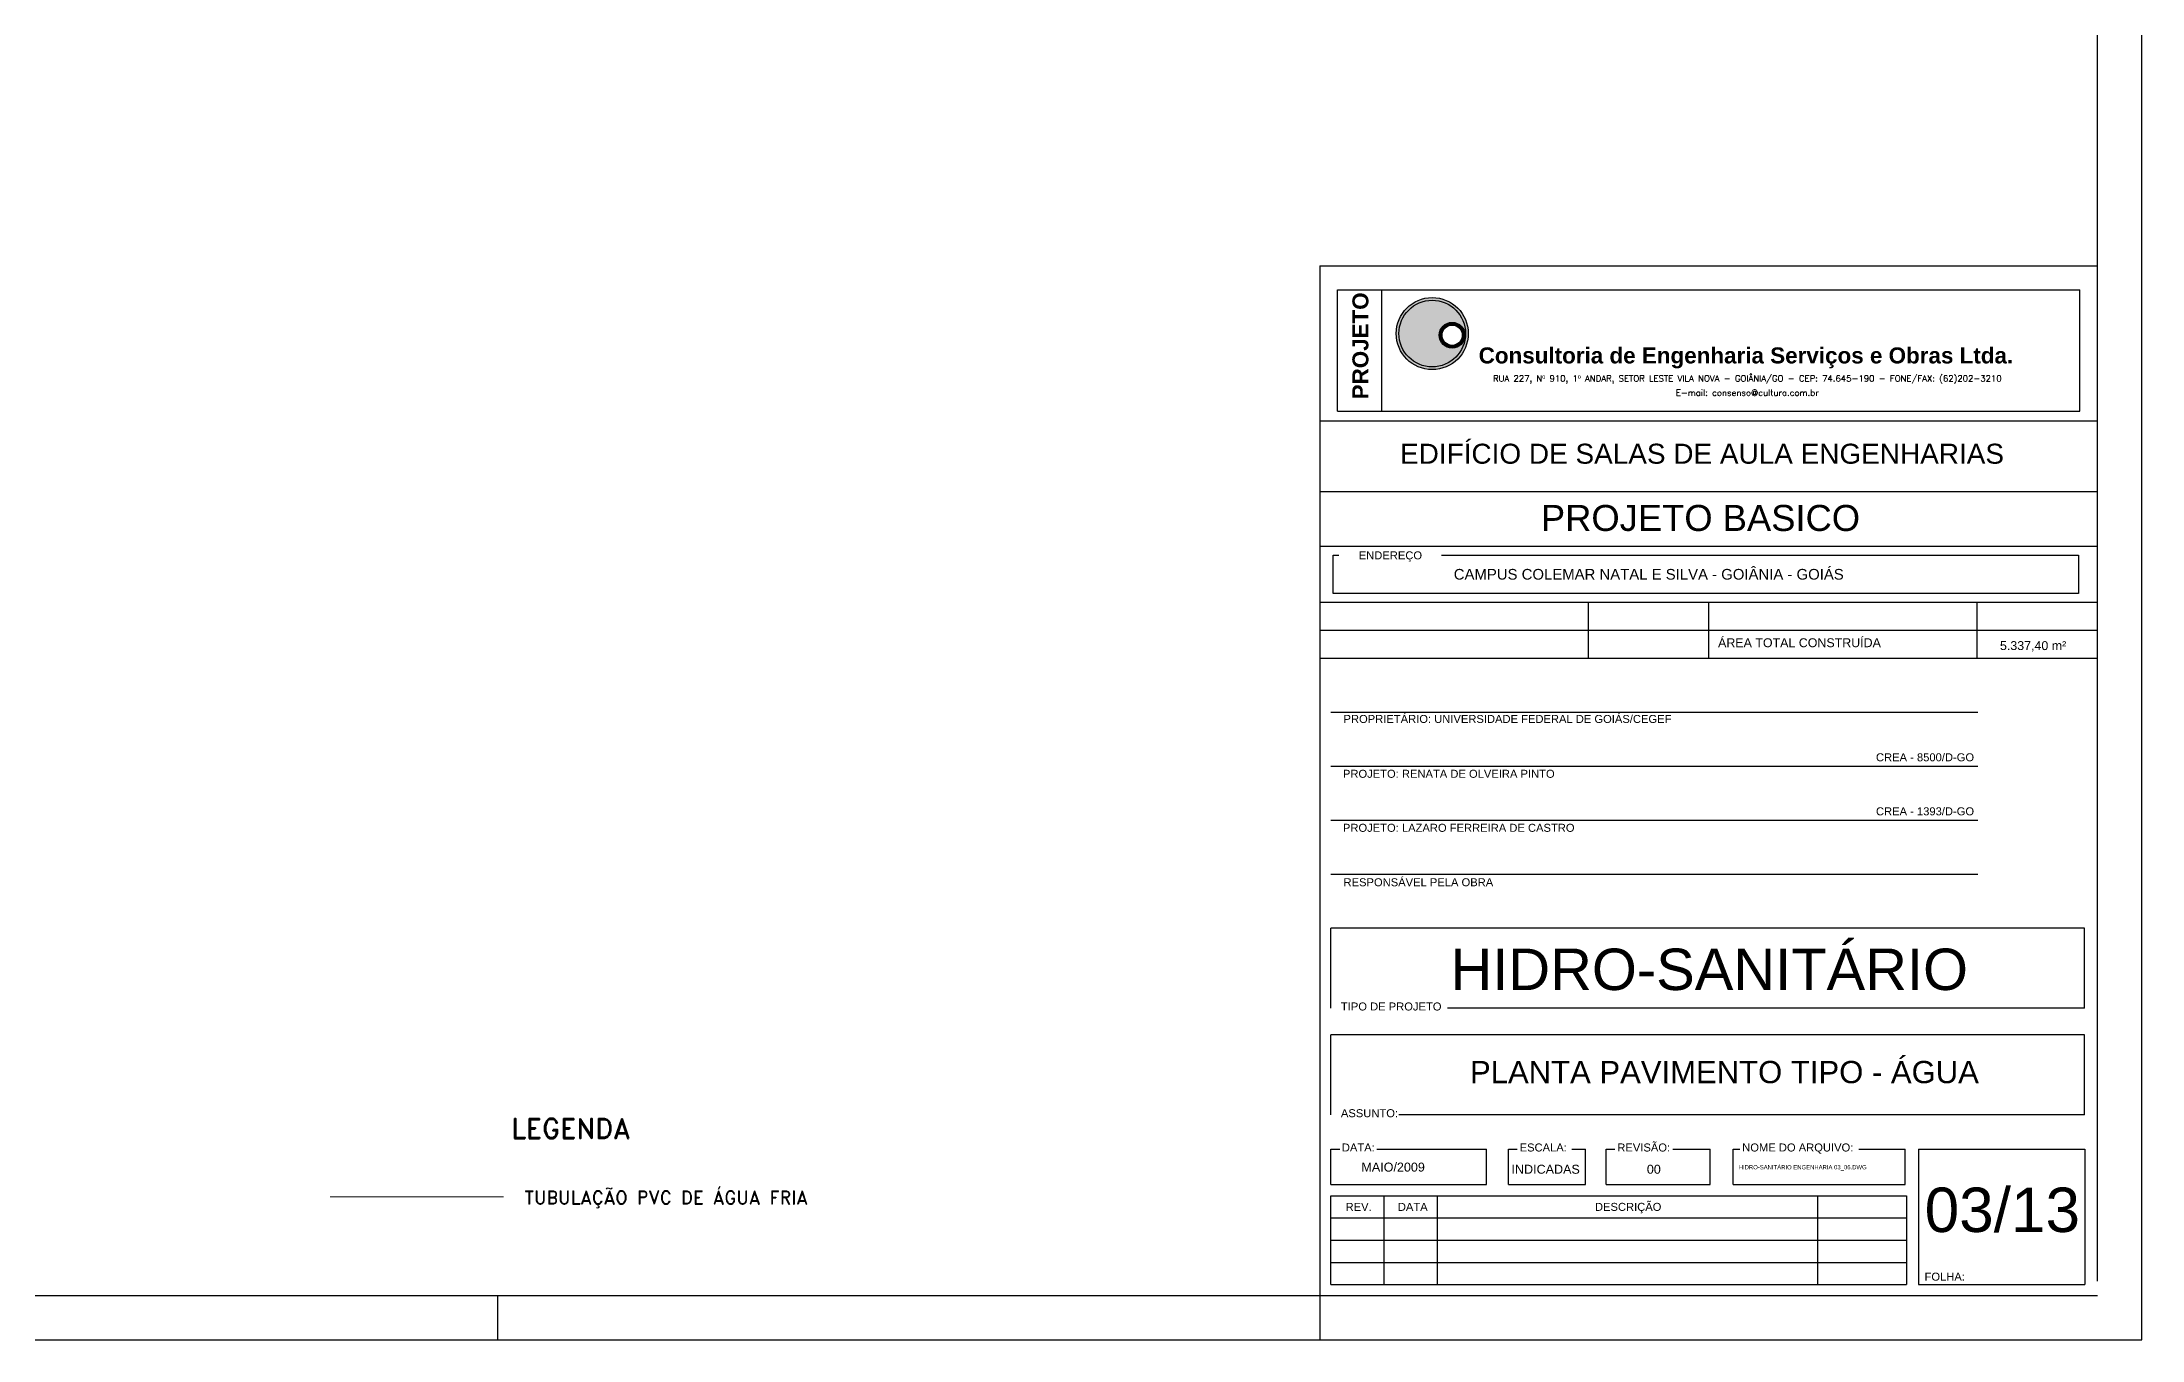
# Model space of a CAD drawing. Header units: millimetres. Extents: x -2485 to 3289, y -257 to 1952.
# Drawn here: x 5.35 to 14.8, y 30.07 to 35.91 of the extents above; entities that cross this region are included whole.
import ezdxf
from ezdxf.enums import TextEntityAlignment as Align

# ---------------------------------------------------------------- set-up
doc = ezdxf.new("R2010")
doc.units = ezdxf.units.MM
doc.header["$LTSCALE"] = 0.3
doc.linetypes.add('CONTINUO', pattern=[0])
for name, color, linetype in [('AUX', 2, 'Continuous'), ('CAR_COLOR12', 20, 'Continuous'), ('CAR_TEXTO_01', 7, 'Continuous'), ('CAR_TEXTO_02', 2, 'Continuous'), ('CARIMBO', 4, 'Continuous'), ('TEX', 11, 'Continuous')]:
    doc.layers.add(name, color=color, linetype=linetype)
doc.layers.add('PROJETO ÁGUA', color=140, linetype='Continuous', lineweight=15)
doc.styles.add('ARIAL', font='ARIAL.TTF', dxfattribs={"height": 0.12})
doc.styles.add('CAIXA', font='swiss.ttf')
doc.styles.add('ROMAND', font='romand')
doc.styles.add('ROMANS', font='romans.shx', dxfattribs={"height": 0.03})
doc.styles.add('SANSSERIFBOLD', font='sasb____.pfb')

msp = doc.modelspace()

# ---------------------------------------------------------------- hatches: boundary and pattern name
at = {"layer": 'CAR_COLOR12'}
h = msp.add_hatch(color=256, dxfattribs=at)
h.paths.add_polyline_path([(11.456288, 34.594198, 1), (11.755971, 34.594198, 1)])
h.paths.add_polyline_path([(11.753817, 34.586706, 1), (11.637966, 34.586706, 1)], flags=16)
h = msp.add_hatch(color=256, dxfattribs=at)
h.paths.add_polyline_path([(11.456288, 34.594198, 1), (11.755971, 34.594198, 1)])
h.paths.add_polyline_path([(11.753817, 34.586706, 1), (11.637966, 34.586706, 1)], flags=16)
at = {"layer": 'CAR_TEXTO_01'}
h = msp.add_hatch(color=256, dxfattribs=at)
h.paths.add_polyline_path([(11.76825, 34.594198, 1.00000074), (11.444009, 34.594198, 1.00000074)])
h.paths.add_polyline_path([(11.755971, 34.594198, 1), (11.456288, 34.594198, 1)], flags=16)
h = msp.add_hatch(color=256, dxfattribs=at)
h.paths.add_polyline_path([(11.76825, 34.594198, 1.00000074), (11.444009, 34.594198, 1.00000074)])
h.paths.add_polyline_path([(11.755971, 34.594198, 1), (11.456288, 34.594198, 1)], flags=16)
h = msp.add_hatch(color=256, dxfattribs=at)
h.paths.add_polyline_path([(11.753817, 34.586706, 1), (11.637966, 34.586706, 1)])
h.paths.add_polyline_path([(11.741538, 34.586706, -1), (11.650245, 34.586706, -1)], flags=16)
h = msp.add_hatch(color=256, dxfattribs=at)
h.paths.add_polyline_path([(11.753817, 34.586706, 1), (11.637966, 34.586706, 1)])
h.paths.add_polyline_path([(11.741538, 34.586706, -1), (11.650245, 34.586706, -1)], flags=16)

# ---------------------------------------------------------------- linework, layer by layer
at = {"color": 4, "linetype": 'Continuous'}
for p, q in [((14.799822, 30.066047), (14.799822, 41.746047)), ((-1.820178, 30.066047), (14.799822, 30.066047))]:
    msp.add_line(p, q, dxfattribs=at)
at = {"color": 12, "linetype": 'Continuous'}
for p, q in [((14.599822, 30.330294), (14.599822, 41.546047)), ((-1.320178, 30.266047), (14.599822, 30.266047))]:
    msp.add_line(p, q, dxfattribs=at)
at = {"color": 5, "linetype": 'Continuous'}
msp.add_line((7.399822, 30.266047), (7.399822, 30.066047), dxfattribs=at)
at = {"layer": 'AUX', "color": 12, "linetype": 'Continuous'}
msp.add_line((11.099802, 30.266047), (14.599822, 30.266047), dxfattribs=at)
at = {"layer": 'CAR_TEXTO_01'}
for p, q in [((11.099822, 34.898713), (11.099822, 30.266047)), ((11.099822, 34.898713), (14.599822, 34.898713)), ((11.179822, 34.244398), (11.179822, 34.791633)), ((11.179822, 34.244398), (11.179822, 34.791633)), ((11.179822, 34.791633), (14.519822, 34.791633)), ((11.179822, 34.791633), (14.519822, 34.791633)), ((11.379822, 34.244398), (11.379822, 34.791633)), ((11.379822, 34.244398), (11.379822, 34.791633)), ((14.519822, 34.244398), (14.519822, 34.791633)), ((14.519822, 34.244398), (14.519822, 34.791633)), ((11.179822, 34.244398), (14.519822, 34.244398)), ((11.179822, 34.244398), (14.519822, 34.244398)), ((11.099822, 34.201322), (14.599822, 34.201322)), ((11.099822, 33.883047), (14.599822, 33.883047)), ((11.099822, 33.63701), (14.599822, 33.63701)), ((11.099822, 33.385402), (14.599822, 33.385402)), ((12.307211, 33.385402), (12.307211, 33.134082)), ((12.849822, 33.385402), (12.849822, 33.134082)), ((14.057211, 33.385402), (14.057211, 33.134082)), ((11.099822, 33.259742), (14.599822, 33.259742)), ((11.099822, 33.134082), (14.599822, 33.134082)), ((11.149822, 32.890993), (14.061732, 32.890993)), ((11.149827, 32.647905), (14.061737, 32.647905)), ((11.149822, 32.404816), (14.061732, 32.404816)), ((11.149822, 32.161727), (14.061732, 32.161727)), ((11.149822, 31.558639), (11.149822, 31.918639)), ((14.541105, 31.918639), (11.149822, 31.918639)), ((14.541105, 31.558639), (14.541105, 31.918639)), ((14.541105, 31.558639), (11.675174, 31.558639)), ((11.149822, 31.078465), (11.149822, 31.438465)), ((14.541105, 31.438465), (11.149822, 31.438465)), ((14.541105, 31.078465), (14.541105, 31.438465)), ((14.541105, 31.078465), (11.456611, 31.078465)), ((11.149822, 30.765043), (11.149822, 30.925043)), ((11.149822, 30.925043), (11.191124, 30.925043)), ((11.357645, 30.925043), (11.849822, 30.925043)), ((11.849822, 30.765043), (11.849822, 30.925043)), ((11.949822, 30.925043), (11.988027, 30.925043)), ((11.949822, 30.765043), (11.949822, 30.925043)), ((12.233911, 30.925043), (12.295206, 30.925043)), ((12.295206, 30.765043), (12.295206, 30.925043)), ((12.389387, 30.925043), (12.428369, 30.925043)), ((12.389387, 30.765043), (12.389387, 30.925043)), ((12.688831, 30.925043), (12.856224, 30.925043)), ((12.856224, 30.765043), (12.856224, 30.925043)), ((12.959627, 30.925043), (12.990507, 30.925043)), ((12.959627, 30.765043), (12.959627, 30.925043)), ((13.526188, 30.925043), (13.73453, 30.925043)), ((13.73453, 30.765043), (13.73453, 30.925043)), ((13.793728, 30.925043), (14.543202, 30.925043)), ((13.793728, 30.925043), (13.793728, 30.315043)), ((14.543202, 30.925043), (14.543202, 30.315043)), ((11.149822, 30.765043), (11.849822, 30.765043)), ((11.149822, 30.715043), (13.740348, 30.715043)), ((11.149822, 30.315043), (11.149822, 30.715043)), ((11.389822, 30.315043), (11.389822, 30.715043)), ((11.629822, 30.315043), (11.629822, 30.715043)), ((11.949822, 30.765043), (12.295206, 30.765043)), ((12.389387, 30.765043), (12.856224, 30.765043)), ((12.959627, 30.765043), (13.73453, 30.765043)), ((13.340348, 30.715043), (13.340348, 30.315043)), ((13.740348, 30.715043), (13.740348, 30.315043)), ((11.149822, 30.615043), (13.740348, 30.615043)), ((11.149822, 30.515043), (13.740348, 30.515043)), ((11.149822, 30.415043), (13.740348, 30.415043)), ((11.099802, 30.266047), (11.099802, 30.066047)), ((11.149822, 30.315043), (13.740348, 30.315043)), ((13.793728, 30.315043), (14.543202, 30.315043))]:
    msp.add_line(p, q, dxfattribs=at)
msp.add_lwpolyline([(11.648545, 33.597548), (14.514511, 33.597548), (14.514511, 33.424864), (11.160782, 33.424864), (11.160782, 33.597548), (11.185323, 33.597548)], dxfattribs=at)
for centre, radius in [((11.606129, 34.594198), 0.16212), ((11.606129, 34.594198), 0.16212), ((11.606129, 34.594198), 0.149841), ((11.606129, 34.594198), 0.149841), ((11.695891, 34.586706), 0.057925), ((11.695891, 34.586706), 0.057925), ((11.695891, 34.586706), 0.057925), ((11.695891, 34.586706), 0.057925), ((11.695891, 34.586706), 0.045646), ((11.695891, 34.586706), 0.045646)]:
    msp.add_circle(centre, radius, dxfattribs=at)
at = {"layer": 'PROJETO ÁGUA', "linetype": 'CONTINUO'}
msp.add_line((7.42773, 30.710089), (6.647797, 30.710089), dxfattribs=at)

# ---------------------------------------------------------------- texts
at = {"layer": 'CAR_TEXTO_01', "style": 'ROMANS'}
for s, p in [('RUA 227, Nº 910, 1º ANDAR, SETOR LESTE VILA NOVA - GOIÂNIA/GO - CEP: 74.645-190 - FONE/FAX: (62)202-3210', (13.023807, 34.378156)), ('E-mail: consenso@cultura.com.br', (13.023807, 34.31385))]:
    msp.add_text(s, height=0.028, dxfattribs=at).set_placement(p, align=Align.CENTER)
at = {"layer": 'CAR_TEXTO_01', "style": 'ARIAL'}
for s, height, p in [('ENDEREÇO', 0.036, (11.2756, 33.578334)), ('ÁREA TOTAL CONSTRUÍDA', 0.04, (12.892323, 33.183235)), ('5.337,40 m²', 0.04, (14.160739, 33.170328)), ('PROPRIETÁRIO: UNIVERSIDADE FEDERAL DE GOIÁS/CEGEF', 0.036, (11.207097, 32.842275)), (' CREA - 8500/D-GO', 0.036, (13.588895, 32.669718)), ('PROJETO: RENATA DE OLVEIRA PINTO', 0.036, (11.204396, 32.595598)), (' CREA - 1393/D-GO', 0.036, (13.588895, 32.42663)), ('PROJETO: LAZARO FERREIRA DE CASTRO', 0.036, (11.204396, 32.352509)), ('RESPONSÁVEL PELA OBRA', 0.036, (11.207097, 32.107457)), ('TIPO DE PROJETO', 0.036, (11.195308, 31.54861)), ('ASSUNTO:', 0.036, (11.195308, 31.068437)), ('DATA:', 0.036, (11.199461, 30.91419)), ('ESCALA:', 0.036, (11.999461, 30.91419)), ('REVISÃO:', 0.036, (12.439026, 30.91419)), ('NOME DO ARQUIVO:', 0.036, (13.000976, 30.91419)), ('MAIO/2009', 0.0404082, (11.287451, 30.823808)), ('INDICADAS', 0.0404082, (11.962892, 30.814098)), ('00', 0.0404082, (12.571881, 30.814098)), ('HIDRO-SANITÁRIO ENGENHARIA 03_06.DWG', 0.01905795, (12.985406, 30.833948)), ('REV.', 0.036, (11.216353, 30.647002)), ('DATA', 0.036, (11.451454, 30.647002)), ('DESCRIÇÃO', 0.036, (12.338471, 30.647002)), ('FOLHA:', 0.036, (13.821388, 30.332953))]:
    msp.add_text(s, height=height, dxfattribs=at).set_placement(p)
at = {"layer": 'CAR_TEXTO_02', "style": 'SANSSERIFBOLD'}
msp.add_text('PROJETO', height=0.0720635, rotation=90, dxfattribs=at).set_placement((11.318933, 34.538889), align=Align.CENTER)
at = {"layer": 'CAR_TEXTO_02'}
for s, height, style, p in [('Consultoria de Engenharia Serviços e Obras Ltda.', 0.07222734, 'SANSSERIFBOLD', (13.017726, 34.459776)), ('EDIFÍCIO DE SALAS DE AULA ENGENHARIAS', 0.09, 'CAIXA', (12.820197, 34.00863)), ('PROJETO BASICO', 0.11712236, 'CAIXA', (12.813246, 33.706012)), ('HIDRO-SANITÁRIO', 0.18639425, 'CAIXA', (12.852634, 31.640608)), ('PLANTA PAVIMENTO TIPO - ÁGUA', 0.1, 'CAIXA', (12.921028, 31.221585))]:
    msp.add_text(s, height=height, dxfattribs=dict(at, style=style)).set_placement(p, align=Align.CENTER)
at = {"layer": 'CAR_TEXTO_02', "style": 'CAIXA'}
msp.add_text('03/13', height=0.2, dxfattribs=at).set_placement((13.821891, 30.551805))
at = {"layer": 'CARIMBO', "style": 'ARIAL'}
msp.add_text('CAMPUS COLEMAR NATAL E SILVA - GOIÂNIA - GOIÁS', height=0.048, dxfattribs=at).set_placement((11.70308, 33.487221))
at = {"layer": 'TEX', "color": 9, "style": 'ROMAND'}
for s, height, p in [('LEGENDA', 0.09, (7.46199, 30.973001)), ('TUBULAÇÃO PVC DE ÁGUA FRIA', 0.06, (7.520947, 30.677061))]:
    msp.add_text(s, height=height, dxfattribs=at).set_placement(p)

doc.saveas('drawing.dxf')
